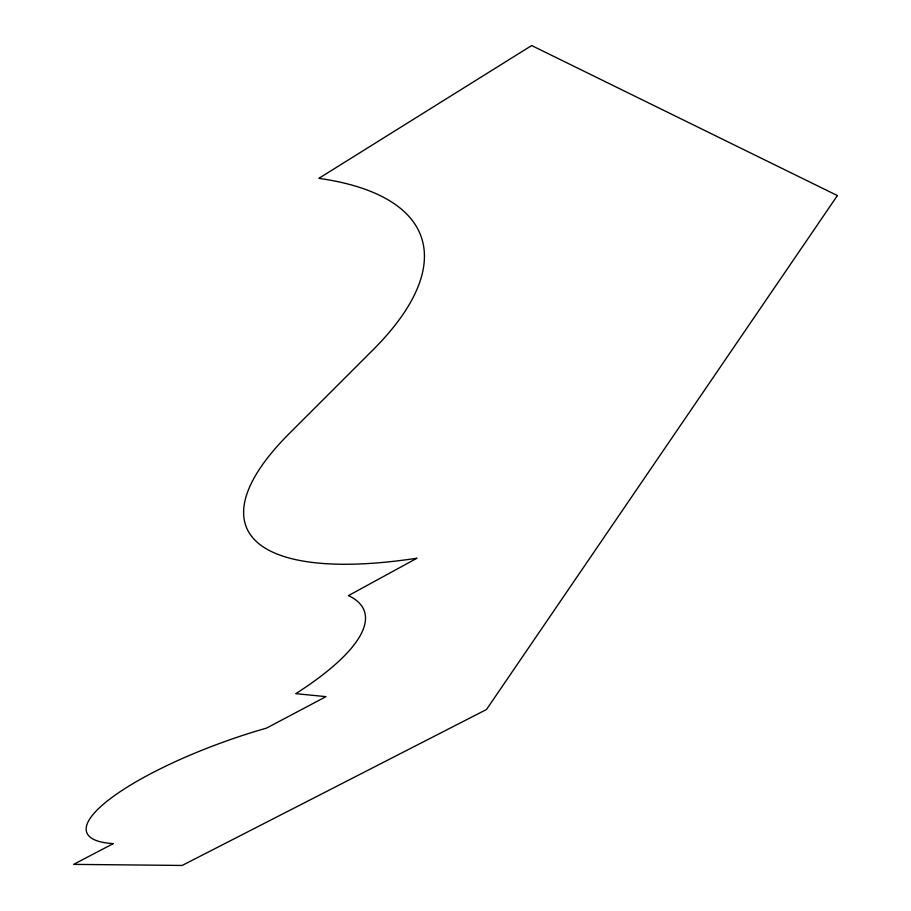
<?xml version="1.0" encoding="UTF-8"?>
<svg xmlns="http://www.w3.org/2000/svg" width="911" height="911" viewBox="0 0 911 911"><rect width="100%" height="100%" fill="white"/><g stroke="black" fill="none" stroke-linecap="round" stroke-linejoin="round"><path stroke-width="1.37" d="M837.391 195.569L486.485 709.521L182.166 865.45L73.609 864.38L113.306 843.609A162.169 39.241 -19.6 0 1 110.584 798.469A162.169 39.241 -19.6 0 1 266.547 728.105L325.967 696.642L295.779 693.658A265.147 73.381 -19.1 0 0 348.469 595.6L416.999 558.204A377.644 117.918 -22.3 0 1 289.094 433.738L373.009 349.87A394.212 148.846 -18.9 0 0 318.85 178.351L531.671 45.55L837.391 195.569"/></g></svg>
